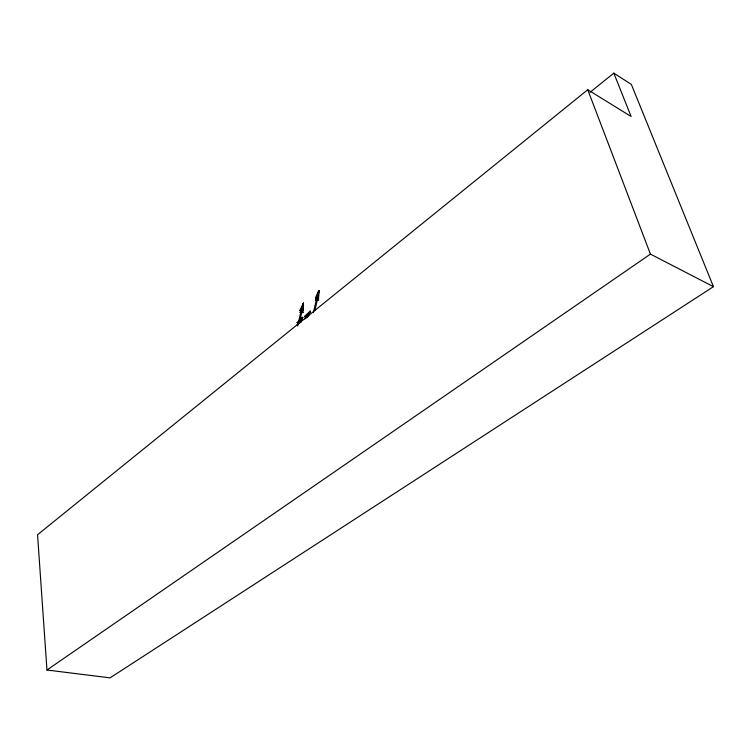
<?xml version="1.0" encoding="UTF-8"?>
<svg xmlns="http://www.w3.org/2000/svg" width="751" height="751" viewBox="0 0 751 751"><rect width="100%" height="100%" fill="white"/><g stroke="black" fill="none" stroke-linecap="round" stroke-linejoin="round"><path stroke-width="1.13" d="M318.527 299.996L318.875 290.496L315.523 297.659A4.29 3.323 12.4 0 0 316.218 298.663L316.237 298.936A4.281 3.304 12.4 0 0 315.711 299.893A4.29 3.314 12.7 0 0 316.903 299.452L317.251 299.471A4.29 3.323 12.4 0 0 318.527 299.996A4.281 3.295 12.7 0 0 317.833 298.992L318.875 290.496L317.119 295.716M302.935 312.679L303.385 303.207L299.94 310.388A4.243 3.248 13.1 0 0 300.635 311.374L300.663 311.646A4.234 3.229 13.1 0 0 300.156 312.585A4.243 3.248 13.4 0 0 301.329 312.153L301.677 312.163A4.243 3.248 13.1 0 0 302.935 312.679A4.234 3.229 13.3 0 0 302.24 311.703L302.212 311.43A4.243 3.248 13.4 0 0 302.728 310.492L303.385 303.207L300.156 312.585M300.954 311.421L301.921 311.656L300.954 311.421L297.556 325.981M317.692 298.851L317.814 298.72A4.29 3.314 12.7 0 0 318.34 297.753L318.875 290.496L316.359 298.804M316.537 298.71L317.513 298.945L316.537 298.71L313.477 312.444M306.511 317.964L305.901 317.344L305.713 318.048M302.418 309.468L303.385 303.207L300.785 311.515M317.973 294.927L318.875 290.496L316.8 298.185A4.281 3.295 12.7 0 0 315.523 297.659M302.672 306.521L303.385 303.207L301.207 310.914A4.234 3.229 13.3 0 0 299.94 310.388M314.979 310.398L317.513 298.945M299.32 322.855L301.921 311.656M315.711 299.893L316.415 297.809M308.473 316.227L310.182 311.271L304.634 316.368A4.29 3.511 32.7 0 0 305.263 317.532L305.281 317.833A4.281 3.502 32.5 0 0 304.737 318.837A4.29 3.502 33 0 0 305.347 318.696M300.926 322.329L302.662 317.373L297.077 322.498A4.271 3.473 32.8 0 0 297.715 323.643L297.725 323.944A4.262 3.464 32.6 0 0 297.189 324.939A4.271 3.464 33.1 0 0 298.344 324.573L298.504 324.479M307.121 317.26A4.29 3.502 33 0 0 307.347 316.734L310.182 311.271L308.135 314.031M299.771 322.855L302.662 317.373L300.597 320.133M307.178 316.931L310.182 311.271L308.821 313.167M300.128 322.095L302.662 317.373L301.292 319.269M309.008 313.298L310.182 311.271L305.845 317.063A4.281 3.492 32.8 0 0 304.634 316.368M300.588 320.921L302.662 317.373L299.058 322.47M613.811 73.138L631.093 116.48L587.751 89.735L37.55 534.74L46.966 670.014L110.087 677.862L713.45 286.666L631.356 84.412L613.811 73.138L590.117 92.242M46.966 670.014L650.432 254.11L713.45 286.666M316.978 298.297L317.147 298.203A4.281 3.304 12.4 0 1 318.34 297.753M301.386 311.017L301.555 310.923A4.234 3.229 13.1 0 1 302.728 310.492M306.014 317.204L306.183 317.11A4.281 3.502 32.5 0 1 307.347 316.734M298.457 323.465L298.006 323.831L298.504 324.329M298.457 323.324L298.278 323.183A4.253 3.455 32.9 0 0 297.077 322.498M587.751 89.735L650.432 254.11"/></g></svg>
